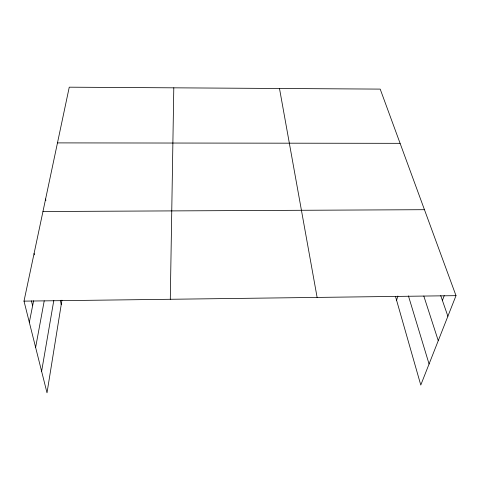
<?xml version="1.0" encoding="UTF-8"?>
<svg xmlns="http://www.w3.org/2000/svg" width="480" height="480" viewBox="0 0 480 480"><rect width="100%" height="100%" fill="white"/><g stroke="black" fill="none" stroke-linecap="round" stroke-linejoin="round"><path stroke-width="0.72" d="M170.292 299.274L173.796 87.828M61.932 300.21L47.01 392.82L24 301.128L69.258 87.18L380.196 89.106L456 295.656L420.78 385.05L395.568 296.712M41.616 371.328L53.814 300.378M35.622 347.436L44.22 300.87M29.322 322.344L33.612 300.78M396.582 300.276L397.89 296.028M442.41 300.456L444.222 295.638M24 301.128L456 295.656M42.954 211.518L424.452 209.694M57.474 142.89L400.092 143.328M440.736 295.632L447.882 316.254M423.816 296.064L438.258 340.686M408.426 295.896L429.072 364.014M31.416 300.858L32.61 305.82M34.08 253.476L34.392 254.898M60.366 300.294L61.218 304.644M45.606 198.996L45.882 200.46M279.492 88.482L317.118 297.414"/></g></svg>
